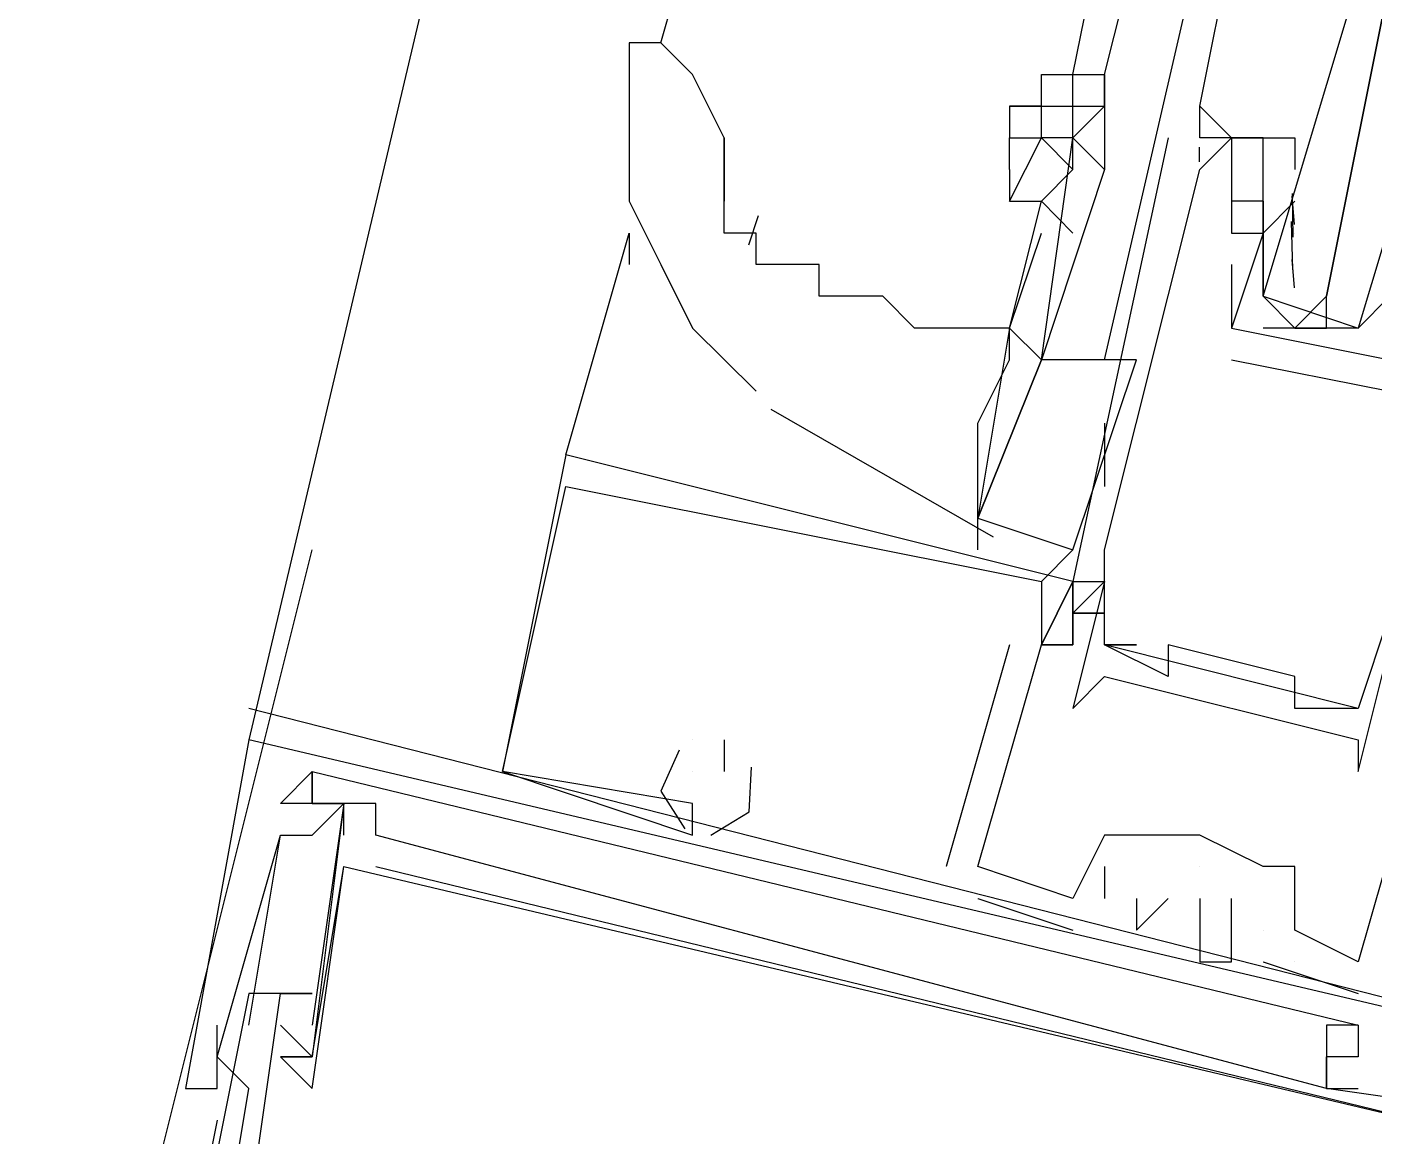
# Model space of a CAD drawing. Header units: feet. Extents: x -84 to 198, y -22 to 181.
# Drawn here: x 126.08 to 126.647, y 134.224 to 134.691 of the extents above; entities that cross this region are included whole.
import ezdxf

# ---------------------------------------------------------------- set-up
doc = ezdxf.new("R2010")
doc.units = ezdxf.units.FT
doc.layers.add('A-LINEA', color=7, linetype='CONTINUOUS')

msp = doc.modelspace()

# ---------------------------------------------------------------- linework, layer by layer
at = {"layer": 'A-LINEA'}
for p, q in [((127.8, 141.2844), (126.1733, 134.3911)), ((126.3467, 134.6844), (126.3733, 134.7778)), ((126.52, 134.6711), (126.5333, 134.7378)), ((126.5333, 134.6711), (126.5467, 134.7244)), ((126.5333, 134.5511), (126.5733, 134.7244)), ((126.52, 134.6578), (126.52, 134.6711)), ((126.3733, 134.6178), (126.3733, 134.6444)), ((126.4933, 134.6444), (126.4933, 134.6444)), ((126.56, 134.6444), (126.56, 134.6444)), ((126.5733, 134.6444), (126.5733, 134.6444)), ((126.5867, 134.6444), (126.5867, 134.6444)), ((126.6, 134.6444), (126.6, 134.6444)), ((126.5732, 134.6343), (126.5732, 134.6405)), ((126.5732, 134.6343), (126.5732, 134.6405)), ((126.5732, 134.6343), (126.5732, 134.6405)), ((126.5733, 134.6311), (126.5733, 134.6311)), ((126.5867, 134.6311), (126.5867, 134.6311)), ((126.6, 134.6311), (126.6, 134.6311)), ((126.6132, 134.608), (126.6122, 134.6199)), ((126.6126, 134.6027), (126.6123, 134.621)), ((126.4933, 134.5644), (126.5067, 134.6178)), ((126.5867, 134.6178), (126.5867, 134.6178)), ((126.6, 134.6178), (126.6, 134.6178)), ((126.6, 134.6178), (126.6, 134.6178)), ((126.6133, 134.6178), (126.6, 134.6044)), ((126.6133, 134.6178), (126.6133, 134.6178)), ((126.3876, 134.6116), (126.3835, 134.5993)), ((126.6125, 134.5889), (126.6119, 134.6093)), ((126.3067, 134.5111), (126.3333, 134.6044)), ((126.3333, 134.6044), (126.3333, 134.5911)), ((126.5867, 134.6044), (126.5867, 134.6044)), ((126.5867, 134.6044), (126.5867, 134.6044)), ((126.6, 134.6044), (126.6, 134.6044)), ((126.6, 134.6044), (126.6, 134.6044)), ((126.6133, 134.6044), (126.6133, 134.6044)), ((126.5867, 134.5911), (126.5867, 134.5911)), ((126.6, 134.5911), (126.6, 134.5911)), ((126.6132, 134.5813), (126.6122, 134.5932)), ((126.4933, 134.5644), (126.4933, 134.5644)), ((126.4933, 134.5644), (126.4933, 134.5644)), ((126.5867, 134.5644), (126.5867, 134.5644)), ((126.5867, 134.5644), (126.5867, 134.5644)), ((126.64, 134.5644), (126.6, 134.5644)), ((126.6133, 134.5644), (126.6267, 134.5644)), ((126.5067, 134.5511), (126.5067, 134.5511)), ((126.52, 134.4711), (126.5467, 134.5511)), ((126.5867, 134.5511), (126.6533, 134.5378)), ((126.5867, 134.5511), (126.5867, 134.5511)), ((126.3929, 134.5303), (126.4864, 134.4766)), ((126.5333, 134.5244), (126.5333, 134.4978)), ((126.3067, 134.5111), (126.3067, 134.5111)), ((126.3067, 134.5111), (126.3067, 134.5111)), ((126.3067, 134.5111), (126.3067, 134.5111)), ((126.3067, 134.5111), (126.3067, 134.5111)), ((126.3067, 134.5111), (126.3067, 134.5111)), ((126.3067, 134.5111), (126.3067, 134.5111)), ((126.3067, 134.5111), (126.3067, 134.5111)), ((126.3067, 134.5111), (126.3067, 134.5111)), ((126.3067, 134.5111), (126.3067, 134.5111)), ((126.3067, 134.4978), (126.3067, 134.4978)), ((126.3067, 134.4978), (126.3067, 134.4978)), ((126.3067, 134.4978), (126.3067, 134.4978)), ((126.3067, 134.4978), (126.3067, 134.4978)), ((126.3067, 134.4978), (126.3067, 134.4978)), ((126.3067, 134.4978), (126.3067, 134.4978)), ((126.48, 134.4711), (126.48, 134.4844)), ((126.08, 133.9911), (126.2, 134.4711)), ((126.5067, 134.4578), (126.52, 134.4711)), ((126.5333, 134.4711), (126.5333, 134.4711)), ((126.5333, 134.4711), (126.5333, 134.4711)), ((126.5067, 134.4578), (126.5067, 134.4578)), ((126.5067, 134.4578), (126.5067, 134.4578)), ((126.5067, 134.4578), (126.5067, 134.4578)), ((126.52, 134.4578), (126.52, 134.4578)), ((126.52, 134.4578), (126.52, 134.4578)), ((126.52, 134.4578), (126.52, 134.4578)), ((126.52, 134.4578), (126.52, 134.4578)), ((126.52, 134.4578), (126.52, 134.4578)), ((126.52, 134.4578), (126.52, 134.4578)), ((126.52, 134.4578), (126.52, 134.4578)), ((126.5333, 134.4578), (126.5333, 134.4578)), ((126.52, 134.4444), (126.52, 134.4444)), ((126.52, 134.4444), (126.52, 134.4444)), ((126.52, 134.4444), (126.52, 134.4444)), ((126.52, 134.4444), (126.52, 134.4444)), ((126.52, 134.4444), (126.52, 134.4444)), ((126.52, 134.4444), (126.52, 134.4444)), ((126.52, 134.4444), (126.52, 134.4444)), ((126.52, 134.4444), (126.52, 134.4444)), ((126.52, 134.4444), (126.52, 134.4444)), ((126.4933, 134.4311), (126.4667, 134.3378)), ((126.4933, 134.4311), (126.4667, 134.3378)), ((126.4933, 134.4311), (126.4667, 134.3378)), ((126.4933, 134.4311), (126.4933, 134.4311)), ((126.4933, 134.4311), (126.4933, 134.4311)), ((126.4933, 134.4311), (126.4933, 134.4311)), ((126.5067, 134.4311), (126.52, 134.4311)), ((126.52, 134.4311), (126.5067, 134.4311)), ((126.5067, 134.4311), (126.5067, 134.4311)), ((126.5067, 134.4311), (126.5067, 134.4311)), ((126.5067, 134.4311), (126.5067, 134.4311)), ((126.5067, 134.4311), (126.52, 134.4311)), ((126.52, 134.4311), (126.5067, 134.4311)), ((126.5067, 134.4311), (126.5067, 134.4311)), ((126.5067, 134.4311), (126.5067, 134.4311)), ((126.5067, 134.4311), (126.5067, 134.4311)), ((126.5067, 134.4311), (126.52, 134.4311)), ((126.52, 134.4311), (126.5067, 134.4311)), ((126.5067, 134.4311), (126.5067, 134.4311)), ((126.5067, 134.4311), (126.5067, 134.4311)), ((126.5067, 134.4311), (126.5067, 134.4311)), ((126.52, 134.4311), (126.52, 134.4311)), ((126.52, 134.4311), (126.52, 134.4311)), ((126.52, 134.4311), (126.52, 134.4311)), ((126.52, 134.4311), (126.52, 134.4311)), ((126.52, 134.4311), (126.52, 134.4311)), ((126.52, 134.4311), (126.52, 134.4311)), ((126.5333, 134.4311), (126.5333, 134.4311)), ((126.5333, 134.4311), (126.5333, 134.4311)), ((126.64, 134.4044), (126.5333, 134.4311)), ((126.64, 134.4044), (126.5333, 134.4311)), ((126.64, 134.4044), (126.5333, 134.4311)), ((126.5467, 134.4311), (126.5467, 134.4311)), ((126.56, 134.4311), (126.56, 134.4311)), ((126.5333, 134.4178), (126.5333, 134.4178)), ((126.56, 134.4178), (126.56, 134.4178)), ((126.6133, 134.4178), (126.6133, 134.4178)), ((126.1733, 134.4044), (126.1733, 134.4044)), ((126.1733, 134.4044), (126.1733, 134.4044)), ((126.1733, 134.4044), (126.1733, 134.4044)), ((126.52, 134.4044), (126.52, 134.4044)), ((126.6133, 134.4044), (126.6133, 134.4044)), ((126.64, 134.4044), (126.64, 134.4044)), ((126.1733, 134.3911), (126.1733, 134.3911)), ((126.1733, 134.3911), (126.1733, 134.3911)), ((126.1733, 134.3911), (126.1733, 134.3911)), ((126.1733, 134.3911), (126.1733, 134.3911)), ((126.1733, 134.3911), (126.1733, 134.3911)), ((126.1733, 134.3911), (126.1733, 134.3911)), ((126.36, 134.3911), (126.36, 134.3911)), ((126.36, 134.3911), (126.36, 134.3911)), ((126.36, 134.3911), (126.36, 134.3911)), ((126.36, 134.3911), (126.36, 134.3911)), ((126.36, 134.3911), (126.36, 134.3911)), ((126.36, 134.3911), (126.36, 134.3911)), ((126.3733, 134.3911), (126.3733, 134.3778)), ((126.3733, 134.3911), (126.3733, 134.3911)), ((126.3733, 134.3911), (126.3733, 134.3778)), ((126.3733, 134.3911), (126.3733, 134.3911)), ((126.3733, 134.3911), (126.3733, 134.3778)), ((126.3733, 134.3911), (126.3733, 134.3911)), ((126.64, 134.3911), (126.64, 134.3911)), ((126.1867, 134.3644), (126.2, 134.3778)), ((126.1867, 134.3644), (126.2, 134.3778)), ((126.1867, 134.3644), (126.2, 134.3778)), ((126.2, 134.3778), (126.2, 134.3778)), ((126.2, 134.3778), (126.2, 134.3778)), ((126.2, 134.3778), (126.2, 134.3778)), ((126.2, 134.3778), (126.2, 134.3778)), ((126.2, 134.3778), (126.2, 134.3778)), ((126.2, 134.3778), (126.2, 134.3778)), ((126.2, 134.3778), (126.2, 134.3778)), ((126.2, 134.3778), (126.2, 134.3778)), ((126.2, 134.3778), (126.2, 134.3778)), ((126.28, 134.3778), (126.28, 134.3778)), ((126.28, 134.3778), (126.28, 134.3778)), ((126.28, 134.3778), (126.28, 134.3778)), ((126.28, 134.3778), (126.28, 134.3778)), ((126.28, 134.3778), (126.28, 134.3778)), ((126.28, 134.3778), (126.28, 134.3778)), ((126.36, 134.3778), (126.36, 134.3778)), ((126.36, 134.3778), (126.36, 134.3778)), ((126.36, 134.3778), (126.36, 134.3778)), ((126.3733, 134.3778), (126.3733, 134.3778)), ((126.3733, 134.3778), (126.3733, 134.3778)), ((126.3733, 134.3778), (126.3733, 134.3778)), ((126.64, 134.3778), (126.64, 134.3778)), ((126.1867, 134.3644), (126.1867, 134.3644)), ((126.1867, 134.3644), (126.1867, 134.3644)), ((126.1867, 134.3644), (126.1867, 134.3644)), ((126.1867, 134.3644), (126.1867, 134.3644)), ((126.1867, 134.3644), (126.1867, 134.3644)), ((126.1867, 134.3644), (126.1867, 134.3644)), ((126.1867, 134.3644), (126.1867, 134.3644)), ((126.1867, 134.3644), (126.1867, 134.3644)), ((126.1867, 134.3644), (126.1867, 134.3644)), ((126.2, 134.3644), (126.2, 134.3644)), ((126.2, 134.3644), (126.2, 134.3644)), ((126.2, 134.3644), (126.2, 134.3644)), ((126.2, 134.3644), (126.2, 134.3644)), ((126.2, 134.3644), (126.2, 134.3644)), ((126.2, 134.3644), (126.2, 134.3644)), ((126.2, 134.3644), (126.2, 134.3644)), ((126.2, 134.3644), (126.2, 134.3644)), ((126.2, 134.3644), (126.2, 134.3644)), ((126.2, 134.3644), (126.2, 134.3644)), ((126.2, 134.3644), (126.2, 134.3644)), ((126.2, 134.3644), (126.2, 134.3644)), ((126.2, 134.3644), (126.2, 134.3644)), ((126.2, 134.3644), (126.2, 134.3644)), ((126.2, 134.3644), (126.2, 134.3644)), ((126.2, 134.3644), (126.2, 134.3644)), ((126.2, 134.3644), (126.2, 134.3644)), ((126.2, 134.3644), (126.2, 134.3644)), ((126.2133, 134.3644), (126.2133, 134.3644)), ((126.2133, 134.3644), (126.2133, 134.3644)), ((126.2133, 134.3644), (126.2133, 134.3644)), ((126.2133, 134.3644), (126.2133, 134.3644)), ((126.2133, 134.3644), (126.2133, 134.3644)), ((126.2133, 134.3644), (126.2133, 134.3644)), ((126.2133, 134.3644), (126.2133, 134.3644)), ((126.2133, 134.3644), (126.2133, 134.3644)), ((126.2133, 134.3644), (126.2133, 134.3644)), ((126.2133, 134.3644), (126.2133, 134.3644)), ((126.2133, 134.3644), (126.2133, 134.3644)), ((126.2133, 134.3644), (126.2133, 134.3644)), ((126.2267, 134.3644), (126.2267, 134.3644)), ((126.2267, 134.3644), (126.2267, 134.3644)), ((126.2267, 134.3644), (126.2267, 134.3644)), ((126.2267, 134.3644), (126.2267, 134.3644)), ((126.2267, 134.3644), (126.2267, 134.3644)), ((126.2267, 134.3644), (126.2267, 134.3644)), ((126.36, 134.3644), (126.36, 134.3644)), ((126.36, 134.3644), (126.36, 134.3644)), ((126.36, 134.3644), (126.36, 134.3644)), ((126.36, 134.3644), (126.36, 134.3644)), ((126.36, 134.3644), (126.36, 134.3644)), ((126.36, 134.3644), (126.36, 134.3644)), ((126.1867, 134.3511), (126.1867, 134.3511)), ((126.1867, 134.3511), (126.1867, 134.3511)), ((126.1867, 134.3511), (126.1867, 134.3511)), ((126.1867, 134.3511), (126.1867, 134.3511)), ((126.1867, 134.3511), (126.1867, 134.3511)), ((126.1867, 134.3511), (126.1867, 134.3511)), ((126.2, 134.3511), (126.2, 134.3511)), ((126.2, 134.3511), (126.2, 134.3511)), ((126.2, 134.3511), (126.2, 134.3511)), ((126.2, 134.3511), (126.2, 134.3511)), ((126.2, 134.3511), (126.2, 134.3511)), ((126.2, 134.3511), (126.2, 134.3511)), ((126.2133, 134.3511), (126.2133, 134.3511)), ((126.2133, 134.3511), (126.2133, 134.3511)), ((126.2133, 134.3511), (126.2133, 134.3511)), ((126.2267, 134.3511), (126.2267, 134.3511)), ((126.2267, 134.3511), (126.2267, 134.3511)), ((126.2267, 134.3511), (126.2267, 134.3511)), ((126.2267, 134.3511), (126.2267, 134.3511)), ((126.2267, 134.3511), (126.2267, 134.3511)), ((126.2267, 134.3511), (126.2267, 134.3511)), ((126.36, 134.3511), (126.36, 134.3511)), ((126.36, 134.3511), (126.36, 134.3511)), ((126.36, 134.3511), (126.36, 134.3511)), ((126.5333, 134.3511), (126.5333, 134.3511)), ((126.5333, 134.3511), (126.5333, 134.3511)), ((126.5333, 134.3511), (126.5333, 134.3511)), ((126.5467, 134.3511), (126.5467, 134.3511)), ((126.5467, 134.3511), (126.5467, 134.3511)), ((126.5467, 134.3511), (126.5467, 134.3511)), ((126.5467, 134.3511), (126.5467, 134.3511)), ((126.5733, 134.3511), (126.5733, 134.3511)), ((126.5733, 134.3511), (126.5733, 134.3511)), ((126.5733, 134.3511), (126.5733, 134.3511)), ((126.5733, 134.3511), (126.5733, 134.3511)), ((126.5733, 134.3511), (126.5733, 134.3511)), ((126.2133, 134.3378), (126.2133, 134.3378)), ((126.2133, 134.3378), (126.2133, 134.3378)), ((126.2133, 134.3378), (126.2133, 134.3378)), ((126.2133, 134.3378), (126.2133, 134.3378)), ((126.2133, 134.3378), (126.2133, 134.3378)), ((126.2133, 134.3378), (126.2133, 134.3378)), ((126.2267, 134.3378), (126.2267, 134.3378)), ((126.2267, 134.3378), (126.2267, 134.3378)), ((126.2267, 134.3378), (126.2267, 134.3378)), ((126.4667, 134.3378), (126.4667, 134.3378)), ((126.4667, 134.3378), (126.4667, 134.3378)), ((126.4667, 134.3378), (126.4667, 134.3378)), ((126.48, 134.3378), (126.48, 134.3378)), ((126.48, 134.3378), (126.48, 134.3378)), ((126.48, 134.3378), (126.48, 134.3378)), ((126.48, 134.3378), (126.48, 134.3378)), ((126.48, 134.3378), (126.48, 134.3378)), ((126.48, 134.3378), (126.48, 134.3378)), ((126.5333, 134.3378), (126.5333, 134.3378)), ((126.5333, 134.3378), (126.5333, 134.3378)), ((126.5333, 134.3378), (126.5333, 134.3378)), ((126.5733, 134.3378), (126.5733, 134.3378)), ((126.5733, 134.3378), (126.5733, 134.3378)), ((126.5733, 134.3378), (126.5733, 134.3378)), ((126.6, 134.3378), (126.6, 134.3378)), ((126.6, 134.3378), (126.6, 134.3378)), ((126.6, 134.3378), (126.6, 134.3378)), ((126.6133, 134.3378), (126.6133, 134.3378)), ((126.6133, 134.3378), (126.6133, 134.3378)), ((126.6133, 134.3378), (126.6133, 134.3378)), ((126.48, 134.3244), (126.52, 134.3111)), ((126.48, 134.3244), (126.48, 134.3244)), ((126.48, 134.3244), (126.52, 134.3111)), ((126.48, 134.3244), (126.48, 134.3244)), ((126.48, 134.3244), (126.52, 134.3111)), ((126.48, 134.3244), (126.48, 134.3244)), ((126.52, 134.3244), (126.52, 134.3244)), ((126.52, 134.3244), (126.52, 134.3244)), ((126.52, 134.3244), (126.52, 134.3244)), ((126.52, 134.3244), (126.52, 134.3244)), ((126.52, 134.3244), (126.52, 134.3244)), ((126.52, 134.3244), (126.52, 134.3244)), ((126.5333, 134.3244), (126.5333, 134.3244)), ((126.5333, 134.3244), (126.5333, 134.3244)), ((126.5333, 134.3244), (126.5333, 134.3244)), ((126.5467, 134.3244), (126.5467, 134.3244)), ((126.5467, 134.3244), (126.5467, 134.3244)), ((126.5467, 134.3244), (126.5467, 134.3244)), ((126.56, 134.3244), (126.56, 134.3244)), ((126.56, 134.3244), (126.56, 134.3244)), ((126.56, 134.3244), (126.56, 134.3244)), ((126.5733, 134.3244), (126.5733, 134.3244)), ((126.5733, 134.3244), (126.5733, 134.3244)), ((126.5733, 134.3244), (126.5733, 134.3244)), ((126.5867, 134.3244), (126.5867, 134.3244)), ((126.5867, 134.3244), (126.5867, 134.3244)), ((126.5867, 134.3244), (126.5867, 134.3244)), ((126.52, 134.3111), (126.52, 134.3111)), ((126.52, 134.3111), (126.52, 134.3111)), ((126.52, 134.3111), (126.52, 134.3111)), ((126.5467, 134.3111), (126.5467, 134.3111)), ((126.5467, 134.3111), (126.5467, 134.3111)), ((126.5467, 134.3111), (126.5467, 134.3111)), ((126.5733, 134.3111), (126.5733, 134.3111)), ((126.5733, 134.3111), (126.5733, 134.3111)), ((126.5733, 134.3111), (126.5733, 134.3111)), ((126.6, 134.3111), (126.6, 134.3111)), ((126.6, 134.3111), (126.6, 134.3111)), ((126.6, 134.3111), (126.6, 134.3111)), ((126.6, 134.3111), (126.6, 134.3111)), ((126.6, 134.3111), (126.6, 134.3111)), ((126.6, 134.3111), (126.6, 134.3111)), ((126.6133, 134.3111), (126.6133, 134.3111)), ((126.6133, 134.3111), (126.6133, 134.3111)), ((126.6133, 134.3111), (126.6133, 134.3111)), ((126.5733, 134.2978), (126.5733, 134.2978)), ((126.5733, 134.2978), (126.5733, 134.2978)), ((126.5733, 134.2978), (126.5733, 134.2978)), ((126.5867, 134.2978), (126.5867, 134.2978)), ((126.5867, 134.2978), (126.5867, 134.2978)), ((126.5867, 134.2978), (126.5867, 134.2978)), ((126.6, 134.2978), (126.64, 134.2844)), ((126.6, 134.2978), (126.6, 134.2978)), ((126.6, 134.2978), (126.64, 134.2844)), ((126.6, 134.2978), (126.6, 134.2978)), ((126.6, 134.2978), (126.64, 134.2844)), ((126.6, 134.2978), (126.6, 134.2978)), ((126.6133, 134.2978), (126.6133, 134.2978)), ((126.6133, 134.2978), (126.6133, 134.2978)), ((126.6133, 134.2978), (126.6133, 134.2978)), ((126.64, 134.2978), (126.64, 134.2978)), ((126.64, 134.2978), (126.64, 134.2978)), ((126.64, 134.2978), (126.64, 134.2978)), ((126.64, 134.2978), (126.64, 134.2978)), ((126.64, 134.2978), (126.64, 134.2978)), ((126.64, 134.2978), (126.64, 134.2978)), ((126.1733, 134.2844), (126.1733, 134.2844)), ((126.1733, 134.2844), (126.1733, 134.2844)), ((126.1733, 134.2844), (126.1733, 134.2844)), ((126.1867, 134.2844), (126.1867, 134.2844)), ((126.1867, 134.2844), (126.1867, 134.2844)), ((126.1867, 134.2844), (126.1867, 134.2844)), ((126.2, 134.2844), (126.2, 134.2844)), ((126.2, 134.2844), (126.2, 134.2844)), ((126.2, 134.2844), (126.2, 134.2844)), ((126.64, 134.2844), (126.64, 134.2844)), ((126.64, 134.2844), (126.64, 134.2844)), ((126.64, 134.2844), (126.64, 134.2844)), ((126.16, 134.2711), (126.16, 134.2711)), ((126.16, 134.2711), (126.16, 134.2711)), ((126.16, 134.2711), (126.16, 134.2711)), ((126.1733, 134.2711), (126.1733, 134.2711)), ((126.1733, 134.2711), (126.1733, 134.2711)), ((126.1733, 134.2711), (126.1733, 134.2711)), ((126.2, 134.2578), (126.1867, 134.2711)), ((126.1867, 134.2711), (126.1867, 134.2711)), ((126.2, 134.2578), (126.1867, 134.2711)), ((126.1867, 134.2711), (126.1867, 134.2711)), ((126.2, 134.2578), (126.1867, 134.2711)), ((126.1867, 134.2711), (126.1867, 134.2711)), ((126.2, 134.2711), (126.2, 134.2711)), ((126.2, 134.2711), (126.2, 134.2711)), ((126.2, 134.2711), (126.2, 134.2711)), ((126.6267, 134.2711), (126.6267, 134.2711)), ((126.6267, 134.2711), (126.6267, 134.2444)), ((126.6267, 134.2711), (126.6267, 134.2711)), ((126.6267, 134.2711), (126.6267, 134.2444)), ((126.6267, 134.2711), (126.6267, 134.2711)), ((126.6267, 134.2711), (126.6267, 134.2444)), ((126.6267, 134.2711), (126.6267, 134.2711)), ((126.6267, 134.2711), (126.6267, 134.2711)), ((126.6267, 134.2711), (126.6267, 134.2711)), ((126.64, 134.2711), (126.64, 134.2711)), ((126.64, 134.2711), (126.64, 134.2711)), ((126.64, 134.2711), (126.64, 134.2711)), ((126.64, 134.2711), (126.64, 134.2711)), ((126.64, 134.2711), (126.64, 134.2711)), ((126.64, 134.2711), (126.64, 134.2711)), ((126.64, 134.2711), (126.64, 134.2711)), ((126.64, 134.2711), (126.64, 134.2711)), ((126.64, 134.2711), (126.64, 134.2711)), ((126.64, 134.2711), (126.64, 134.2711)), ((126.64, 134.2711), (126.64, 134.2711)), ((126.64, 134.2711), (126.64, 134.2711)), ((126.16, 134.2578), (126.16, 134.2578)), ((126.16, 134.2578), (126.16, 134.2578)), ((126.16, 134.2578), (126.16, 134.2578)), ((126.1867, 134.2578), (126.1867, 134.2578)), ((126.1867, 134.2578), (126.1867, 134.2578)), ((126.1867, 134.2578), (126.1867, 134.2578)), ((126.1867, 134.2578), (126.1867, 134.2578)), ((126.1867, 134.2578), (126.1867, 134.2578)), ((126.1867, 134.2578), (126.1867, 134.2578)), ((126.2, 134.2578), (126.2, 134.2578)), ((126.2, 134.2578), (126.2, 134.2578)), ((126.2, 134.2578), (126.2, 134.2578)), ((126.2, 134.2578), (126.2, 134.2578)), ((126.2, 134.2578), (126.2, 134.2578)), ((126.2, 134.2578), (126.2, 134.2578)), ((126.2, 134.2578), (126.2, 134.2578)), ((126.2, 134.2578), (126.2, 134.2578)), ((126.2, 134.2578), (126.2, 134.2578)), ((126.2, 134.2578), (126.2, 134.2578)), ((126.2, 134.2578), (126.2, 134.2578)), ((126.2, 134.2578), (126.2, 134.2578)), ((126.6267, 134.2578), (126.6267, 134.2578)), ((126.6267, 134.2578), (126.6267, 134.2578)), ((126.6267, 134.2578), (126.6267, 134.2578)), ((126.6267, 134.2578), (126.6267, 134.2578)), ((126.6267, 134.2578), (126.6267, 134.2578)), ((126.6267, 134.2578), (126.6267, 134.2578)), ((126.6267, 134.2578), (126.6267, 134.2578)), ((126.6267, 134.2578), (126.6267, 134.2578)), ((126.6267, 134.2578), (126.6267, 134.2578)), ((126.6267, 134.2578), (126.6267, 134.2578)), ((126.6267, 134.2578), (126.6267, 134.2578)), ((126.6267, 134.2578), (126.6267, 134.2578)), ((126.64, 134.2578), (126.64, 134.2578)), ((126.64, 134.2578), (126.64, 134.2578)), ((126.64, 134.2578), (126.64, 134.2578)), ((126.64, 134.2578), (126.64, 134.2578)), ((126.64, 134.2578), (126.64, 134.2578)), ((126.64, 134.2578), (126.64, 134.2578)), ((126.64, 134.2578), (126.64, 134.2578)), ((126.64, 134.2578), (126.64, 134.2578)), ((126.64, 134.2578), (126.64, 134.2578)), ((126.64, 134.2578), (126.64, 134.2578)), ((126.64, 134.2578), (126.64, 134.2578)), ((126.64, 134.2578), (126.64, 134.2578)), ((126.64, 134.2578), (126.64, 134.2578)), ((126.64, 134.2578), (126.64, 134.2578)), ((126.64, 134.2578), (126.64, 134.2578)), ((126.64, 134.2578), (126.64, 134.2578)), ((126.64, 134.2578), (126.64, 134.2578)), ((126.64, 134.2578), (126.64, 134.2578)), ((126.1467, 134.2444), (126.1467, 134.2444)), ((126.1467, 134.2444), (126.1467, 134.2444)), ((126.1467, 134.2444), (126.1467, 134.2444)), ((126.1467, 134.2444), (126.1467, 134.2444)), ((126.1467, 134.2444), (126.1467, 134.2444)), ((126.1467, 134.2444), (126.1467, 134.2444)), ((126.16, 134.2444), (126.16, 134.2444)), ((126.16, 134.2444), (126.16, 134.2444)), ((126.16, 134.2444), (126.16, 134.2444)), ((126.16, 134.2444), (126.16, 134.2444)), ((126.16, 134.2444), (126.16, 134.2444)), ((126.16, 134.2444), (126.16, 134.2444)), ((126.1733, 134.2444), (126.1733, 134.2444)), ((126.1733, 134.2444), (126.1733, 134.2444)), ((126.1733, 134.2444), (126.1733, 134.2444)), ((126.2, 134.2444), (126.2, 134.2444)), ((126.2, 134.2444), (126.2, 134.2444)), ((126.2, 134.2444), (126.2, 134.2444)), ((126.6267, 134.2444), (126.6267, 134.2444)), ((126.6267, 134.2444), (126.6267, 134.2444)), ((126.6267, 134.2444), (126.64, 134.2444)), ((126.6267, 134.2444), (126.6267, 134.2444)), ((126.6267, 134.2444), (126.6267, 134.2444)), ((126.6267, 134.2444), (126.6267, 134.2444)), ((126.6267, 134.2444), (126.64, 134.2444)), ((126.6267, 134.2444), (126.6267, 134.2444)), ((126.6267, 134.2444), (126.6267, 134.2444)), ((126.6267, 134.2444), (126.6267, 134.2444)), ((126.6267, 134.2444), (126.64, 134.2444)), ((126.6267, 134.2444), (126.6267, 134.2444)), ((126.6267, 134.2444), (126.64, 134.2444)), ((126.6267, 134.2444), (126.6267, 134.2444)), ((126.6267, 134.2444), (126.6267, 134.2444)), ((126.6267, 134.2444), (126.6267, 134.2444)), ((126.6267, 134.2444), (126.64, 134.2444)), ((126.6267, 134.2444), (126.6267, 134.2444)), ((126.6267, 134.2444), (126.6267, 134.2444)), ((126.6267, 134.2444), (126.6267, 134.2444)), ((126.6267, 134.2444), (126.64, 134.2444)), ((126.6267, 134.2444), (126.6267, 134.2444)), ((126.6267, 134.2444), (126.6267, 134.2444)), ((126.6267, 134.2444), (126.6267, 134.2444)), ((126.64, 134.2444), (126.64, 134.2444)), ((126.64, 134.2444), (126.64, 134.2444)), ((126.64, 134.2444), (126.64, 134.2444)), ((126.64, 134.2444), (126.64, 134.2444)), ((126.64, 134.2444), (126.64, 134.2444)), ((126.64, 134.2444), (126.64, 134.2444)), ((126.16, 134.2311), (126.16, 134.2311)), ((126.16, 134.2311), (126.16, 134.2311)), ((126.16, 134.2311), (126.16, 134.2311))]:
    msp.add_line(p, q, dxfattribs=at)
for points in [[(126.5867, 134.6444), (126.5867, 134.6444), (126.5733, 134.6578), (126.5867, 134.7244)], [(126.68, 134.6978), (126.64, 134.5644), (126.6267, 134.5644), (126.6267, 134.5778), (126.6533, 134.7111), (126.6267, 134.5778), (126.6133, 134.5644), (126.6, 134.5778), (126.64, 134.7111)], [(126.3733, 134.6444), (126.36, 134.6711), (126.3467, 134.6844), (126.3333, 134.6844), (126.3333, 134.6711)], [(126.3333, 134.6711), (126.3333, 134.6578), (126.3333, 134.6311), (126.3333, 134.6178), (126.3467, 134.5911), (126.36, 134.5644), (126.3867, 134.5378)], [(126.4933, 134.6578), (126.5067, 134.6578), (126.5067, 134.6711)], [(126.5067, 134.6578), (126.5067, 134.6711), (126.52, 134.6711), (126.5333, 134.6711), (126.5333, 134.6711)], [(126.5333, 134.6711), (126.5333, 134.6578), (126.5333, 134.6711)], [(126.5067, 134.6578), (126.4933, 134.6578), (126.4933, 134.6444), (126.5067, 134.6444), (126.5067, 134.6444)], [(126.52, 134.6444), (126.5067, 134.6444), (126.5067, 134.6578), (126.52, 134.6578)], [(126.52, 134.6578), (126.5333, 134.6578), (126.52, 134.6444), (126.52, 134.6578)], [(126.5333, 134.6578), (126.5333, 134.6578), (126.5333, 134.6311)], [(126.5867, 134.6444), (126.5733, 134.6444), (126.5733, 134.6578)], [(126.5867, 134.6444), (126.5867, 134.6444), (126.5733, 134.6578)], [(126.5867, 134.6444), (126.5733, 134.6444), (126.5733, 134.6578)], [(126.5867, 134.6444), (126.5867, 134.6444), (126.5733, 134.6578)], [(126.5867, 134.6444), (126.5733, 134.6444), (126.5733, 134.6578)], [(126.3733, 134.6444), (126.3733, 134.6311), (126.3733, 134.6178)], [(126.4933, 134.6178), (126.5067, 134.6444), (126.52, 134.6311)], [(126.4933, 134.6311), (126.4933, 134.6444), (126.5067, 134.6444)], [(126.5067, 134.5511), (126.52, 134.6444), (126.5333, 134.6311), (126.5067, 134.5511)], [(126.5067, 134.6178), (126.52, 134.6311), (126.52, 134.6444), (126.52, 134.6444)], [(126.56, 134.6444), (126.52, 134.4578), (126.5333, 134.4578), (126.52, 134.4044), (126.5333, 134.4178), (126.64, 134.3911), (126.64, 134.3778), (126.6533, 134.4311), (126.6667, 134.4311), (126.7067, 134.6044)], [(126.5333, 134.4711), (126.5733, 134.6311), (126.5867, 134.6444), (126.5867, 134.6311), (126.5867, 134.6044), (126.5867, 134.6044)], [(126.6, 134.6311), (126.6, 134.6444), (126.5733, 134.6444)], [(126.6, 134.5778), (126.6, 134.5911), (126.6, 134.6044), (126.6, 134.6311), (126.6, 134.6444), (126.5867, 134.6444), (126.6133, 134.6444), (126.6133, 134.6311)], [(126.4933, 134.6311), (126.4933, 134.6178), (126.5067, 134.6178), (126.52, 134.6044)], [(126.4933, 134.5644), (126.48, 134.5644), (126.4533, 134.5644), (126.44, 134.5778), (126.4267, 134.5778), (126.4133, 134.5778), (126.4133, 134.5911), (126.4, 134.5911), (126.3867, 134.5911), (126.3867, 134.6044), (126.3733, 134.6044), (126.3733, 134.6178)], [(126.68, 134.5778), (126.68, 134.6178), (126.6933, 134.6178), (126.6933, 134.6044), (126.6933, 134.5911), (126.6667, 134.4311), (126.6533, 134.4444), (126.64, 134.4044), (126.6133, 134.4044), (126.6133, 134.4178), (126.56, 134.4311), (126.56, 134.4178), (126.5333, 134.4311), (126.5467, 134.4311), (126.5333, 134.4311), (126.5333, 134.4711)], [(126.6, 134.6178), (126.6, 134.6044), (126.6, 134.6178), (126.5867, 134.6178), (126.5867, 134.6044), (126.6, 134.6044), (126.5867, 134.5644), (126.6533, 134.5511), (126.6667, 134.5911), (126.6667, 134.5778), (126.68, 134.5911), (126.6667, 134.5911), (126.6667, 134.6044), (126.6667, 134.6044)], [(126.48, 134.4844), (126.48, 134.4978), (126.48, 134.5244), (126.4933, 134.5511), (126.4933, 134.5644), (126.4933, 134.5644), (126.5067, 134.6044)], [(126.6, 134.6044), (126.6, 134.5911), (126.6, 134.5778), (126.64, 134.5644), (126.6533, 134.5778), (126.6533, 134.5911)], [(126.5867, 134.5911), (126.5867, 134.5644), (126.5867, 134.5644)], [(126.4933, 134.5644), (126.4933, 134.5644), (126.48, 134.4844), (126.48, 134.4844), (126.5067, 134.5511), (126.4933, 134.5644), (126.4933, 134.5644)], [(126.5467, 134.5511), (126.5067, 134.5511), (126.48, 134.4844), (126.52, 134.4711)], [(126.3067, 134.5111), (126.28, 134.3778), (126.36, 134.3511), (126.36, 134.3644)], [(126.3067, 134.5111), (126.28, 134.3778), (126.36, 134.3511), (126.36, 134.3644)], [(126.3067, 134.5111), (126.28, 134.3778), (126.36, 134.3511), (126.36, 134.3644)], [(126.6533, 134.2978), (126.68, 134.4178), (126.6667, 134.4311), (126.6667, 134.4178), (126.6667, 134.3911), (126.6667, 134.4044), (126.6533, 134.3911), (126.6667, 134.3911), (126.64, 134.2978), (126.6133, 134.3111), (126.6133, 134.3378), (126.6, 134.3378), (126.5733, 134.3511), (126.5467, 134.3511), (126.5333, 134.3511), (126.52, 134.3244), (126.48, 134.3378), (126.5067, 134.4311), (126.52, 134.4311), (126.5067, 134.4311), (126.52, 134.4578), (126.52, 134.4444), (126.52, 134.4578), (126.3067, 134.5111)], [(126.6533, 134.2978), (126.68, 134.4178), (126.6667, 134.4311), (126.6667, 134.4178), (126.6667, 134.3911), (126.6667, 134.4044), (126.6533, 134.3911), (126.6667, 134.3911), (126.64, 134.2978), (126.6133, 134.3111), (126.6133, 134.3378), (126.6, 134.3378), (126.5733, 134.3511), (126.5467, 134.3511), (126.5333, 134.3511), (126.52, 134.3244), (126.48, 134.3378), (126.5067, 134.4311), (126.52, 134.4311), (126.5067, 134.4311), (126.52, 134.4578), (126.52, 134.4444), (126.52, 134.4578), (126.3067, 134.5111)], [(126.6533, 134.2978), (126.68, 134.4178), (126.6667, 134.4311), (126.6667, 134.4178), (126.6667, 134.3911), (126.6667, 134.4044), (126.6533, 134.3911), (126.6667, 134.3911), (126.64, 134.2978), (126.6133, 134.3111), (126.6133, 134.3378), (126.6, 134.3378), (126.5733, 134.3511), (126.5467, 134.3511), (126.5333, 134.3511), (126.52, 134.3244), (126.48, 134.3378), (126.5067, 134.4311), (126.52, 134.4311), (126.5067, 134.4311), (126.52, 134.4578), (126.52, 134.4444), (126.52, 134.4578), (126.3067, 134.5111)], [(126.36, 134.3644), (126.28, 134.3778), (126.3067, 134.4978), (126.5067, 134.4578), (126.5067, 134.4311), (126.5067, 134.4311)], [(126.36, 134.3644), (126.28, 134.3778), (126.3067, 134.4978), (126.5067, 134.4578), (126.5067, 134.4311), (126.5067, 134.4311)], [(126.36, 134.3644), (126.28, 134.3778), (126.3067, 134.4978), (126.5067, 134.4578), (126.5067, 134.4311), (126.5067, 134.4311)], [(126.52, 134.4578), (126.52, 134.4578), (126.5067, 134.4311), (126.5067, 134.4311), (126.52, 134.4578)], [(126.52, 134.4578), (126.52, 134.4578), (126.5067, 134.4311), (126.5067, 134.4311), (126.52, 134.4578)], [(126.52, 134.4578), (126.52, 134.4578), (126.5067, 134.4311), (126.5067, 134.4311), (126.52, 134.4578)], [(126.52, 134.4444), (126.5333, 134.4444), (126.52, 134.4444), (126.52, 134.4311), (126.52, 134.4444), (126.5333, 134.4578)], [(126.52, 134.4444), (126.5333, 134.4444), (126.52, 134.4444), (126.52, 134.4311), (126.52, 134.4444), (126.5333, 134.4578)], [(126.52, 134.4444), (126.5333, 134.4444), (126.52, 134.4444), (126.52, 134.4311), (126.52, 134.4444), (126.5333, 134.4578)], [(126.5333, 134.4444), (126.52, 134.4444), (126.5333, 134.4444)], [(126.5333, 134.4444), (126.52, 134.4444), (126.5333, 134.4444)], [(126.5333, 134.4444), (126.52, 134.4444), (126.5333, 134.4444)], [(126.84, 134.2311), (126.8533, 134.2311), (126.1733, 134.4044)], [(126.84, 134.2311), (126.8533, 134.2311), (126.1733, 134.4044)], [(126.84, 134.2311), (126.8533, 134.2311), (126.1733, 134.4044)], [(126.1733, 134.3911), (126.1467, 134.2444), (126.16, 134.2444)], [(126.1733, 134.3911), (126.1467, 134.2444), (126.16, 134.2444)], [(126.1733, 134.3911), (126.1467, 134.2444), (126.16, 134.2444)], [(126.84, 134.2311), (126.8533, 134.2311), (126.1733, 134.3911), (126.1467, 134.2444), (126.16, 134.2444), (126.16, 134.2711)], [(126.84, 134.2311), (126.8533, 134.2311), (126.1733, 134.3911), (126.1467, 134.2444), (126.16, 134.2444), (126.16, 134.2711)], [(126.84, 134.2311), (126.8533, 134.2311), (126.1733, 134.3911), (126.1467, 134.2444), (126.16, 134.2444), (126.16, 134.2711)], [(126.3543, 134.3868), (126.3467, 134.3696), (126.3568, 134.3537)], [(126.3543, 134.3868), (126.3467, 134.3696), (126.3568, 134.3537)], [(126.3543, 134.3868), (126.3467, 134.3696), (126.3568, 134.3537)], [(126.1867, 134.3644), (126.2, 134.3778), (126.64, 134.2711), (126.64, 134.2578), (126.6267, 134.2578)], [(126.1867, 134.3644), (126.2, 134.3778), (126.64, 134.2711), (126.64, 134.2578), (126.6267, 134.2578)], [(126.1867, 134.3644), (126.2, 134.3778), (126.64, 134.2711), (126.64, 134.2578), (126.6267, 134.2578)], [(126.64, 134.2711), (126.6267, 134.2711), (126.6267, 134.2444), (126.2267, 134.3511), (126.2267, 134.3644), (126.2, 134.3644), (126.2, 134.3778), (126.1867, 134.3644)], [(126.64, 134.2711), (126.6267, 134.2711), (126.6267, 134.2444), (126.2267, 134.3511), (126.2267, 134.3644), (126.2, 134.3644), (126.2, 134.3778), (126.1867, 134.3644)], [(126.64, 134.2711), (126.6267, 134.2711), (126.6267, 134.2444), (126.2267, 134.3511), (126.2267, 134.3644), (126.2, 134.3644), (126.2, 134.3778), (126.1867, 134.3644)], [(126.64, 134.2711), (126.6267, 134.2711), (126.6267, 134.2444), (126.2267, 134.3511), (126.2267, 134.3644), (126.2, 134.3644), (126.2, 134.3778), (126.2, 134.3644), (126.2133, 134.3644), (126.2, 134.2711)], [(126.64, 134.2711), (126.6267, 134.2711), (126.6267, 134.2444), (126.2267, 134.3511), (126.2267, 134.3644), (126.2, 134.3644), (126.2, 134.3778), (126.2, 134.3644), (126.2133, 134.3644), (126.2, 134.2711)], [(126.64, 134.2711), (126.6267, 134.2711), (126.6267, 134.2444), (126.2267, 134.3511), (126.2267, 134.3644), (126.2, 134.3644), (126.2, 134.3778), (126.2, 134.3644), (126.2133, 134.3644), (126.2, 134.2711)], [(126.2, 134.3778), (126.64, 134.2711), (126.64, 134.2578), (126.6267, 134.2578)], [(126.2, 134.3778), (126.64, 134.2711), (126.64, 134.2578), (126.6267, 134.2578)], [(126.2, 134.3778), (126.64, 134.2711), (126.64, 134.2578), (126.6267, 134.2578)], [(126.3677, 134.3511), (126.3838, 134.3608), (126.3848, 134.3796)], [(126.3677, 134.3511), (126.3838, 134.3608), (126.3848, 134.3796)], [(126.3677, 134.3511), (126.3838, 134.3608), (126.3848, 134.3796)], [(126.1733, 134.2711), (126.1867, 134.3511), (126.2, 134.3511), (126.2133, 134.3644), (126.1867, 134.3644)], [(126.1733, 134.2711), (126.1867, 134.3511), (126.2, 134.3511), (126.2133, 134.3644), (126.1867, 134.3644)], [(126.1733, 134.2711), (126.1867, 134.3511), (126.2, 134.3511), (126.2133, 134.3644), (126.1867, 134.3644)], [(126.2, 134.3644), (126.2133, 134.3644), (126.2, 134.2578), (126.1867, 134.2578), (126.2, 134.2444)], [(126.2, 134.3644), (126.2133, 134.3644), (126.2, 134.2578), (126.1867, 134.2578), (126.2, 134.2444)], [(126.2, 134.3644), (126.2133, 134.3644), (126.2, 134.2578), (126.1867, 134.2578), (126.2, 134.2444)], [(126.2133, 134.3511), (126.2133, 134.3644), (126.2, 134.3644)], [(126.2133, 134.3511), (126.2133, 134.3644), (126.2, 134.3644)], [(126.2133, 134.3511), (126.2133, 134.3644), (126.2, 134.3644)], [(126.1733, 134.1511), (126.1733, 134.1644), (126.16, 134.1644), (126.1733, 134.2444), (126.16, 134.2578), (126.1867, 134.3511), (126.2, 134.3511)], [(126.1733, 134.1511), (126.1733, 134.1644), (126.16, 134.1644), (126.1733, 134.2444), (126.16, 134.2578), (126.1867, 134.3511), (126.2, 134.3511)], [(126.1733, 134.1511), (126.1733, 134.1644), (126.16, 134.1644), (126.1733, 134.2444), (126.16, 134.2578), (126.1867, 134.3511), (126.2, 134.3511)], [(126.6, 134.3378), (126.5733, 134.3511), (126.5733, 134.3511), (126.5467, 134.3511)], [(126.1867, 134.2578), (126.2, 134.2578), (126.2133, 134.3378)], [(126.1867, 134.2578), (126.2, 134.2578), (126.2133, 134.3378)], [(126.1867, 134.2578), (126.2, 134.2578), (126.2133, 134.3378)], [(126.2, 134.2444), (126.2133, 134.3378), (126.72, 134.2178), (126.6933, 134.1378), (126.6933, 134.1378)], [(126.2, 134.2444), (126.2133, 134.3378), (126.72, 134.2178), (126.6933, 134.1378), (126.6933, 134.1378)], [(126.2, 134.2444), (126.2133, 134.3378), (126.72, 134.2178), (126.6933, 134.1378), (126.6933, 134.1378)], [(126.2267, 134.3378), (126.72, 134.2178), (126.6933, 134.1378), (126.6933, 134.1378)], [(126.2267, 134.3378), (126.72, 134.2178), (126.6933, 134.1378), (126.6933, 134.1378)], [(126.2267, 134.3378), (126.72, 134.2178), (126.6933, 134.1378), (126.6933, 134.1378)], [(126.5333, 134.3378), (126.5333, 134.3378), (126.5333, 134.3244)], [(126.5333, 134.3378), (126.5333, 134.3378), (126.5333, 134.3244)], [(126.5333, 134.3378), (126.5333, 134.3378), (126.5333, 134.3244)], [(126.5467, 134.3244), (126.5467, 134.3111), (126.56, 134.3244)], [(126.5467, 134.3244), (126.5467, 134.3111), (126.56, 134.3244)], [(126.5467, 134.3244), (126.5467, 134.3111), (126.56, 134.3244)], [(126.5733, 134.3244), (126.5733, 134.3111), (126.5733, 134.2978), (126.5867, 134.2978), (126.5867, 134.3244), (126.5867, 134.3244)], [(126.5733, 134.3244), (126.5733, 134.3111), (126.5733, 134.2978), (126.5867, 134.2978), (126.5867, 134.3244), (126.5867, 134.3244)], [(126.5733, 134.3244), (126.5733, 134.3111), (126.5733, 134.2978), (126.5867, 134.2978), (126.5867, 134.3244), (126.5867, 134.3244)], [(126.1733, 134.1911), (126.1867, 134.2844), (126.2, 134.2844), (126.1733, 134.2844), (126.16, 134.2178), (126.1333, 134.2178), (126.0933, 134.0578), (126.7733, 133.8978), (126.7733, 133.9111)], [(126.1733, 134.1911), (126.1867, 134.2844), (126.2, 134.2844), (126.1733, 134.2844), (126.16, 134.2178), (126.1333, 134.2178), (126.0933, 134.0578), (126.7733, 133.8978), (126.7733, 133.9111)], [(126.1733, 134.1911), (126.1867, 134.2844), (126.2, 134.2844), (126.1733, 134.2844), (126.16, 134.2178), (126.1333, 134.2178), (126.0933, 134.0578), (126.7733, 133.8978), (126.7733, 133.9111)], [(126.64, 134.2711), (126.6267, 134.2711), (126.6267, 134.2711), (126.6267, 134.2444)], [(126.64, 134.2711), (126.6267, 134.2711), (126.6267, 134.2711), (126.6267, 134.2444)], [(126.64, 134.2711), (126.6267, 134.2711), (126.6267, 134.2711), (126.6267, 134.2444)], [(126.7333, 134.2578), (126.72, 134.2311), (126.6267, 134.2444), (126.6267, 134.2578)], [(126.7333, 134.2578), (126.72, 134.2311), (126.6267, 134.2444), (126.6267, 134.2578)], [(126.7333, 134.2578), (126.72, 134.2311), (126.6267, 134.2444), (126.6267, 134.2578)], [(126.7333, 134.2578), (126.72, 134.2311), (126.6267, 134.2444), (126.6267, 134.2578)], [(126.7333, 134.2578), (126.72, 134.2311), (126.6267, 134.2444), (126.6267, 134.2578)], [(126.7333, 134.2578), (126.72, 134.2311), (126.6267, 134.2444), (126.6267, 134.2578)], [(126.16, 134.2311), (126.1467, 134.1644), (126.16, 134.1511)], [(126.16, 134.2311), (126.1467, 134.1644), (126.16, 134.1511)], [(126.16, 134.2311), (126.1467, 134.1644), (126.16, 134.1511)]]:
    msp.add_lwpolyline(points, dxfattribs=at)

doc.saveas('drawing.dxf')
